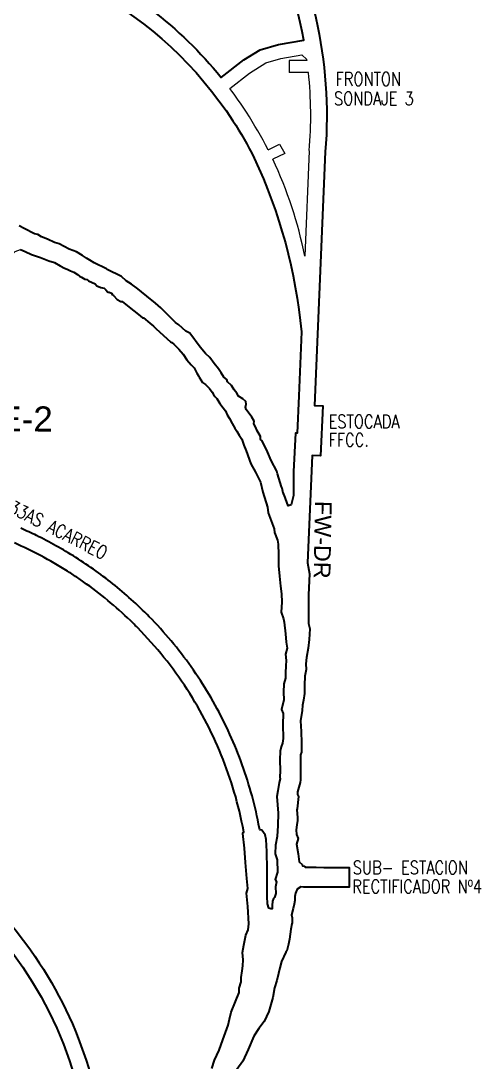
# Model space of a CAD drawing. Header units: millimetres. Extents: x -28 to 1943, y -5245 to 2752.
# Drawn here: x 1796.1 to 1933.8, y -2628 to -2316.4 of the extents above; entities that cross this region are included whole.
import ezdxf

# ---------------------------------------------------------------- set-up
doc = ezdxf.new("R2010")
doc.units = ezdxf.units.MM
doc.styles.add('ARIAL', font='arial.ttf')
doc.styles.add('ROMANS', font='romans.shx', dxfattribs={"width": 0.8})

msp = doc.modelspace()

# ---------------------------------------------------------------- linework, layer by layer
at = {"color": 7, "linetype": 'Continuous'}
for p, q in [((1869.452, -2328.949), (1873.932, -2327.62)), ((1873.932, -2327.62), (1880.131, -2326.554)), ((1880.131, -2326.554), (1881.7, -2327.896)), ((1864.55, -2331.989), (1869.452, -2328.949)), ((1876.36, -2328.183), (1876.36, -2331.783)), ((1881.738, -2328.183), (1876.36, -2328.183)), ((1858.604, -2336.58), (1864.55, -2331.989)), ((1882.161, -2331.783), (1876.36, -2331.783)), ((1882.399, -2355.289), (1881.043, -2386.796))]:
    msp.add_line(p, q, dxfattribs=at)
for p, q in [((1870.068, -2354.931), (1873.527, -2353.227)), ((1873.527, -2353.227), (1875.043, -2356.048)), ((1875.043, -2356.048), (1871.479, -2357.803)), ((1875.517, -2502.285), (1875.752, -2504.04)), ((1875.752, -2504.04), (1875.305, -2505.924)), ((1875.305, -2505.924), (1875.473, -2507.771)), ((1875.473, -2507.771), (1875.41, -2509.393)), ((1875.41, -2509.393), (1875.262, -2511.437)), ((1881.462, -2510.44), (1881.339, -2508.766)), ((1874.818, -2519.56), (1874.074, -2522.447)), ((1874.074, -2522.447), (1874.57, -2523.688)), ((1874.57, -2523.688), (1874.54, -2526.956)), ((1879.822, -2525.832), (1880.247, -2522.728))]:
    msp.add_line(p, q)
at = {"color": 7}
for p, q in [((1875.262, -2511.437), (1875.245, -2513.067)), ((1874.794, -2514.748), (1874.685, -2517.292)), ((1875.245, -2513.067), (1874.794, -2514.748)), ((1874.685, -2517.292), (1874.818, -2519.56)), ((1874.54, -2526.956), (1874.601, -2531.121)), ((1879.937, -2529.02), (1879.822, -2525.832)), ((1874.601, -2531.121), (1874.042, -2533.657)), ((1873.72, -2534.884), (1873.592, -2537.464)), ((1874.042, -2533.657), (1873.72, -2534.884)), ((1879.807, -2540.264), (1879.731, -2535.966)), ((1873.592, -2537.464), (1873.678, -2540.776)), ((1873.678, -2540.776), (1873.552, -2542.665)), ((1879.758, -2543.522), (1879.807, -2540.264)), ((1873.428, -2544.293), (1872.996, -2546.812)), ((1878.926, -2547.062), (1879.681, -2544.312)), ((1879.681, -2544.312), (1879.758, -2543.522)), ((1872.996, -2546.812), (1872.66, -2548.435)), ((1872.66, -2548.435), (1873.059, -2553.465)), ((1873.059, -2553.465), (1872.968, -2557.139)), ((1878.838, -2554.807), (1878.692, -2552.432)), ((1872.968, -2557.139), (1872.779, -2560.458)), ((1878.518, -2558.487), (1878.681, -2556.979)), ((1862.678, -2559.284), (1862.519, -2559.549)), ((1862.519, -2559.549), (1863.068, -2563.959)), ((1869.218, -2559.975), (1868.243, -2558.531)), ((1869.547, -2561.326), (1869.218, -2559.975)), ((1869.75, -2564.889), (1869.547, -2561.326)), ((1872.779, -2560.458), (1872.284, -2563.042)), ((1878.62, -2562.771), (1879.072, -2561.026)), ((1863.068, -2563.959), (1863.356, -2568.246)), ((1872.284, -2563.042), (1872.207, -2565.652)), ((1879.038, -2565.673), (1878.62, -2562.771)), ((1869.803, -2570.287), (1869.75, -2564.889)), ((1872.207, -2565.652), (1872.752, -2567.433)), ((1872.752, -2567.433), (1872.897, -2571.076)), ((1879.367, -2568.021), (1879.038, -2565.673)), ((1863.356, -2568.246), (1863.728, -2573.038)), ((1869.803, -2573.673), (1869.803, -2570.287)), ((1880.274, -2568.846), (1879.367, -2568.021)), ((1884.477, -2569.58), (1881.157, -2569.588)), ((1886.801, -2569.749), (1884.477, -2569.58)), ((1863.728, -2573.038), (1864.068, -2576.048)), ((1869.813, -2578.403), (1869.803, -2573.673)), ((1872.897, -2571.076), (1872.195, -2573.357)), ((1872.195, -2573.357), (1872.575, -2574.036)), ((1872.575, -2574.036), (1872.306, -2575.535)), ((1864.068, -2576.048), (1863.578, -2577.422)), ((1872.306, -2575.535), (1872.423, -2577.502)), ((1878.773, -2576.208), (1879.862, -2575.556)), ((1879.862, -2575.556), (1880.69, -2575.651)), ((1863.578, -2577.422), (1864.007, -2581.44)), ((1869.862, -2580.565), (1869.813, -2578.403)), ((1871.961, -2578.683), (1871.678, -2578.986)), ((1864.007, -2581.44), (1864.284, -2586.61)), ((1870.283, -2581.862), (1869.862, -2580.565)), ((1870.944, -2582.094), (1870.283, -2581.862)), ((1871.32, -2582.052), (1870.944, -2582.094)), ((1871.311, -2581.074), (1871.32, -2582.052)), ((1864.134, -2588.356), (1863.384, -2590.003)), ((1864.284, -2586.61), (1864.134, -2588.356)), ((1863.384, -2590.003), (1862.813, -2592.997)), ((1862.813, -2592.997), (1862.454, -2595.185)), ((1862.454, -2595.185), (1862.667, -2597.374)), ((1862.667, -2597.374), (1862.565, -2599.148)), ((1862.565, -2599.148), (1862.063, -2602.598)), ((1862.044, -2603.911), (1861.385, -2605.859)), ((1862.063, -2602.598), (1862.044, -2603.911)), ((1861.458, -2607.134), (1860.372, -2609.858)), ((1861.385, -2605.859), (1861.458, -2607.134)), ((1860.372, -2609.858), (1859.047, -2613.045)), ((1859.047, -2613.045), (1858.539, -2615.142)), ((1858.187, -2616.941), (1855.43, -2624.384)), ((1858.539, -2615.142), (1858.187, -2616.941)), ((1855.43, -2624.384), (1854.048, -2627.374)), ((1854.048, -2627.374), (1853.288, -2629.852))]:
    msp.add_line(p, q, dxfattribs=at)
at = {"color": 7, "lineweight": 35}
msp.add_lwpolyline([(1866.071, -2281.737), (1858.843, -2281.737), (1858.843, -2278.137), (1864.066, -2278.137), (1854.219, -2260.856, 0.0430958), (1841.748, -2244.974), (1840.458, -2246.18), (1837.974, -2243.434), (1833.982, -2239.743), (1830.489, -2236.566), (1825.916, -2232.652), (1824.596, -2231.176), (1822.518, -2229.656), (1821.837, -2229.286), (1814.204, -2240.778), (1814.204, -2289.033), (1810.129, -2298.26, -0.1195097), (1856.016, -2333.272), (1862.853, -2327.993), (1867.759, -2325.07), (1873.235, -2323.445), (1880.799, -2322.176, 0.0852985)], format="xyb", close=True, dxfattribs=at)
msp.add_lwpolyline([(1866.071, -2281.737), (1858.843, -2281.737), (1858.843, -2278.137), (1864.066, -2278.137), (1854.219, -2260.856, 0.0430958), (1841.748, -2244.974), (1840.458, -2246.18), (1837.974, -2243.434), (1833.982, -2239.743), (1830.489, -2236.566), (1825.916, -2232.652), (1824.596, -2231.176), (1822.518, -2229.656), (1821.837, -2229.286), (1814.204, -2240.778), (1814.204, -2289.033), (1810.129, -2298.26, -0.1195097), (1856.016, -2333.272), (1862.853, -2327.993), (1867.759, -2325.07), (1873.235, -2323.445), (1880.799, -2322.176, 0.0852985)], format="xyb", close=True, dxfattribs=at)
at = {"color": 7, "linetype": 'Continuous', "lineweight": 35}
msp.add_lwpolyline([(1869.451, -2277.997, -0.154513), (1887.189, -2355.589), (1883.925, -2431.432), (1886.423, -2431.54), (1885.778, -2446.526), (1883.28, -2446.418), (1881.896, -2478.551), (1882.428, -2481.882), (1882.157, -2488.174), (1882.204, -2493.299), (1882.153, -2496.713), (1882.569, -2498.27), (1882.324, -2501.495), (1882.049, -2504.113), (1882.049, -2504.113), (1882.049, -2504.113), (1881.536, -2506.88), (1881.339, -2508.766), (1881.462, -2510.44), (1881.088, -2512.499), (1880.998, -2515.131), (1880.933, -2517.656), (1880.669, -2519.63), (1880.403, -2521.144), (1880.247, -2522.728), (1879.822, -2525.832), (1879.937, -2529.02), (1880.117, -2532.395), (1880.077, -2533.28), (1880.124, -2535.166), (1879.731, -2535.966), (1879.807, -2540.264), (1879.758, -2543.522), (1879.681, -2544.312), (1878.926, -2547.062), (1878.913, -2547.87), (1879.205, -2548.436), (1878.826, -2552.164), (1878.692, -2552.432), (1878.838, -2554.807), (1878.854, -2555.69), (1878.681, -2556.979), (1878.518, -2558.487), (1878.553, -2559.825), (1879.072, -2561.026), (1878.62, -2562.771), (1879.038, -2565.673), (1879.367, -2568.021), (1880.274, -2568.846), (1880.352, -2569.198), (1880.884, -2569.374), (1881.163, -2569.514), (1881.157, -2569.588), (1884.477, -2569.58), (1886.801, -2569.749), (1894.29, -2569.749), (1894.29, -2575.651), (1880.69, -2575.651), (1879.862, -2575.556), (1878.773, -2576.208), (1878.287, -2577.431), (1878.053, -2578.372), (1878.044, -2579.636), (1877.868, -2580.698), (1877.6, -2581.982), (1877.125, -2583.923), (1877.246, -2584.82), (1877.241, -2586.239), (1877.147, -2586.552), (1876.891, -2588.193), (1876.482, -2591.143), (1876.209, -2592.701), (1875.643, -2594.69), (1875.439, -2595.103), (1874.073, -2597.884), (1873.619, -2599.731), (1873.168, -2601.459), (1872.678, -2603.563), (1872.045, -2605.761), (1871.456, -2608.677), (1870.261, -2612.852), (1868.877, -2615.793), (1867.33, -2617.906), (1865.787, -2620.199), (1864.158, -2624.17), (1862.51, -2627.683), (1860.689, -2630.144)], format="xyb", dxfattribs=at)
msp.add_lwpolyline([(1869.451, -2277.997, -0.154513), (1887.189, -2355.589), (1883.925, -2431.432), (1886.423, -2431.54), (1885.778, -2446.526), (1883.28, -2446.418), (1881.896, -2478.551), (1882.428, -2481.882), (1882.157, -2488.174), (1882.204, -2493.299), (1882.153, -2496.713), (1882.569, -2498.27), (1882.324, -2501.495), (1882.049, -2504.113), (1882.049, -2504.113), (1882.049, -2504.113), (1881.536, -2506.88), (1881.339, -2508.766), (1881.462, -2510.44), (1881.088, -2512.499), (1880.998, -2515.131), (1880.933, -2517.656), (1880.669, -2519.63), (1880.403, -2521.144), (1880.247, -2522.728), (1879.822, -2525.832), (1879.937, -2529.02), (1880.117, -2532.395), (1880.077, -2533.28), (1880.124, -2535.166), (1879.731, -2535.966), (1879.807, -2540.264), (1879.758, -2543.522), (1879.681, -2544.312), (1878.926, -2547.062), (1878.913, -2547.87), (1879.205, -2548.436), (1878.826, -2552.164), (1878.692, -2552.432), (1878.838, -2554.807), (1878.854, -2555.69), (1878.681, -2556.979), (1878.518, -2558.487), (1878.553, -2559.825), (1879.072, -2561.026), (1878.62, -2562.771), (1879.038, -2565.673), (1879.367, -2568.021), (1880.274, -2568.846), (1880.352, -2569.198), (1880.884, -2569.374), (1881.163, -2569.514), (1881.157, -2569.588), (1884.477, -2569.58), (1886.801, -2569.749), (1894.29, -2569.749), (1894.29, -2575.651), (1880.69, -2575.651), (1879.862, -2575.556), (1878.773, -2576.208), (1878.287, -2577.431), (1878.053, -2578.372), (1878.044, -2579.636), (1877.868, -2580.698), (1877.6, -2581.982), (1877.125, -2583.923), (1877.246, -2584.82), (1877.241, -2586.239), (1877.147, -2586.552), (1876.891, -2588.193), (1876.482, -2591.143), (1876.209, -2592.701), (1875.643, -2594.69), (1875.439, -2595.103), (1874.073, -2597.884), (1873.619, -2599.731), (1873.168, -2601.459), (1872.678, -2603.563), (1872.045, -2605.761), (1871.456, -2608.677), (1870.261, -2612.852), (1868.877, -2615.793), (1867.33, -2617.906), (1865.787, -2620.199), (1864.158, -2624.17), (1862.51, -2627.683), (1860.689, -2630.144)], format="xyb", dxfattribs=at)
at = {"color": 7, "lineweight": 35}
for points in [[(1763.079, -2292.782, -0.2496155), (1859.55, -2346.261, -0.0273997), (1865.943, -2357.41, -0.0860833), (1880.067, -2409.458), (1879.244, -2428.574), (1878.763, -2439.753), (1878.323, -2439.734), (1877.672, -2451.199), (1877.698, -2454.543), (1877.633, -2458.365), (1877.028, -2461.201), (1876.061, -2461.467), (1874.891, -2458.227), (1874.625, -2457.711), (1874.254, -2456.191), (1874.142, -2455.85), (1872.872, -2451.91), (1872.729, -2451.101), (1871.049, -2447.893), (1869.934, -2445.385), (1868.323, -2442.021), (1867.797, -2441.653), (1867.837, -2440.722), (1866.708, -2438.885), (1866.459, -2438.077), (1865.841, -2436.939), (1865.91, -2436.118), (1865.263, -2434.934), (1863.519, -2432.664), (1863.32, -2432.016), (1863.493, -2431.037), (1863.399, -2430.273), (1862.523, -2429.465), (1861.237, -2428.655), (1860.694, -2427.821), (1859.972, -2426.765), (1859.095, -2425.499), (1857.957, -2424.341), (1857.704, -2423.725), (1856.893, -2423.015), (1856.044, -2421.706), (1855.232, -2420.541), (1853.957, -2418.943), (1852.629, -2417.134), (1851.393, -2415.903), (1849.767, -2413.975), (1846.698, -2409.824), (1845.526, -2409.242), (1843.366, -2407.34), (1842.355, -2406.605), (1838.053, -2402.272), (1836.462, -2400.867), (1833.807, -2398.788), (1832.239, -2397.42), (1831.081, -2396.576), (1829.273, -2395.125), (1827.634, -2394.135), (1826.268, -2392.88), (1821.952, -2390.809), (1821.739, -2390.575), (1818.041, -2388.774), (1816.801, -2388.02), (1815.731, -2387.365), (1815.159, -2386.989), (1814.556, -2386.631), (1812.814, -2385.523), (1810.642, -2384.7), (1807.586, -2383.049), (1806.201, -2382.702), (1804.077, -2381.734), (1802.291, -2380.955), (1801.187, -2380.259), (1800.206, -2380.056), (1797.184, -2378.538), (1795.652, -2377.736)], [(1763.079, -2292.782, -0.2496155), (1859.55, -2346.261, -0.0273997), (1865.943, -2357.41, -0.0860833), (1880.067, -2409.458), (1879.244, -2428.574), (1878.763, -2439.753), (1878.323, -2439.734), (1877.672, -2451.199), (1877.698, -2454.543), (1877.633, -2458.365), (1877.028, -2461.201), (1876.061, -2461.467), (1874.891, -2458.227), (1874.625, -2457.711), (1874.254, -2456.191), (1874.142, -2455.85), (1872.872, -2451.91), (1872.729, -2451.101), (1871.049, -2447.893), (1869.934, -2445.385), (1868.323, -2442.021), (1867.797, -2441.653), (1867.837, -2440.722), (1866.708, -2438.885), (1866.459, -2438.077), (1865.841, -2436.939), (1865.91, -2436.118), (1865.263, -2434.934), (1863.519, -2432.664), (1863.32, -2432.016), (1863.493, -2431.037), (1863.399, -2430.273), (1862.523, -2429.465), (1861.237, -2428.655), (1860.694, -2427.821), (1859.972, -2426.765), (1859.095, -2425.499), (1857.957, -2424.341), (1857.704, -2423.725), (1856.893, -2423.015), (1856.044, -2421.706), (1855.232, -2420.541), (1853.957, -2418.943), (1852.629, -2417.134), (1851.393, -2415.903), (1849.767, -2413.975), (1846.698, -2409.824), (1845.526, -2409.242), (1843.366, -2407.34), (1842.355, -2406.605), (1838.053, -2402.272), (1836.462, -2400.867), (1833.807, -2398.788), (1832.239, -2397.42), (1831.081, -2396.576), (1829.273, -2395.125), (1827.634, -2394.135), (1826.268, -2392.88), (1821.952, -2390.809), (1821.739, -2390.575), (1818.041, -2388.774), (1816.801, -2388.02), (1815.731, -2387.365), (1815.159, -2386.989), (1814.556, -2386.631), (1812.814, -2385.523), (1810.642, -2384.7), (1807.586, -2383.049), (1806.201, -2382.702), (1804.077, -2381.734), (1802.291, -2380.955), (1801.187, -2380.259), (1800.206, -2380.056), (1797.184, -2378.538), (1795.652, -2377.736)], [(1275.504, -2542.982), (1700.319, -2542.982, -0.040644), (1720.107, -2544.759, -0.0728563), (1753.83, -2555.794, -0.0657817), (1780.423, -2573.719, -0.0760023), (1804.103, -2602.145, -0.1522222), (1821.477, -2672.881)], [(1275.504, -2542.982), (1700.319, -2542.982, -0.040644), (1720.107, -2544.759, -0.0728563), (1753.83, -2555.794, -0.0657817), (1780.423, -2573.719, -0.0760023), (1804.103, -2602.145, -0.1522222), (1821.477, -2672.881)], [(1594.34, -2550.382), (1596.94, -2547.782), (1699.254, -2547.782, -0.3729132), (1815.698, -2648.565, -0.0616838)], [(1594.34, -2550.382), (1596.94, -2547.782), (1699.254, -2547.782, -0.3729132), (1815.698, -2648.565, -0.0616838)]]:
    msp.add_lwpolyline(points, format="xyb", dxfattribs=at)
at = {"color": 7, "linetype": 'Continuous'}
for points in [[(1863.604, -2343.715, 0.0177915), (1858.604, -2336.58, 0.0177915)], [(1863.604, -2343.715, 0.0177915), (1858.604, -2336.58, 0.0177915)], [(1870.068, -2354.931, 0.0264447), (1863.604, -2343.715)], [(1870.068, -2354.931, 0.0264447), (1863.604, -2343.715)], [(1881.043, -2386.796, 0.0626004), (1871.479, -2357.803, 0.0626004)], [(1881.043, -2386.796, 0.0626004), (1871.479, -2357.803, 0.0626004)]]:
    msp.add_lwpolyline(points, format="xyb", dxfattribs=at)
msp.add_lwpolyline([(1792.113, -2391.375), (1793.325, -2386.608), (1794.437, -2385.365), (1796.003, -2384.811), (1797.387, -2385.385), (1799.345, -2386.269), (1802.051, -2387.146), (1804.518, -2388.134), (1806.235, -2388.726), (1807.926, -2389.682), (1809.181, -2390.389), (1809.996, -2390.648), (1811.02, -2391.135), (1811.966, -2391.616), (1813.037, -2392.236), (1813.648, -2392.729), (1814.315, -2393.103), (1815.284, -2393.637), (1815.842, -2393.718), (1816.393, -2394.169), (1818.355, -2395.086), (1818.836, -2395.694), (1820.036, -2396.157), (1821.03, -2396.377)])
msp.add_lwpolyline([(1792.113, -2391.375), (1793.325, -2386.608), (1794.437, -2385.365), (1796.003, -2384.811), (1797.387, -2385.385), (1799.345, -2386.269), (1802.051, -2387.146), (1804.518, -2388.134), (1806.235, -2388.726), (1807.926, -2389.682), (1809.181, -2390.389), (1809.996, -2390.648), (1811.02, -2391.135), (1811.966, -2391.616), (1813.037, -2392.236), (1813.648, -2392.729), (1814.315, -2393.103), (1815.284, -2393.637), (1815.842, -2393.718), (1816.393, -2394.169), (1818.355, -2395.086), (1818.836, -2395.694), (1820.036, -2396.157), (1821.03, -2396.377)])
at = {"color": 7, "lineweight": 35}
for points in [[(1796.003, -2384.811), (1797.387, -2385.385), (1799.345, -2386.269), (1802.051, -2387.146), (1804.518, -2388.134), (1806.235, -2388.726), (1807.926, -2389.682), (1809.181, -2390.389), (1809.996, -2390.648), (1811.02, -2391.135), (1811.966, -2391.616), (1813.037, -2392.236), (1813.648, -2392.729), (1814.315, -2393.103), (1815.284, -2393.637), (1815.842, -2393.718), (1816.393, -2394.169), (1818.355, -2395.086), (1818.836, -2395.694), (1820.036, -2396.157), (1821.03, -2396.377), (1821.521, -2396.832), (1822.142, -2397.575), (1822.526, -2397.601), (1823.253, -2397.837), (1823.512, -2398.335), (1823.876, -2398.585), (1824.92, -2399.756), (1826.06, -2400.334), (1826.467, -2400.392), (1827.548, -2401.236), (1829.931, -2403.149), (1831.375, -2404.193), (1832.505, -2405.261), (1832.807, -2405.278), (1834.671, -2406.851), (1835.827, -2407.72), (1836.602, -2408.489), (1840.875, -2412.387), (1841.321, -2412.642), (1841.893, -2413.125), (1843.351, -2414.576), (1844.675, -2416.109), (1845.808, -2417.782), (1847.124, -2419.265), (1847.977, -2420.195), (1848.786, -2421.762), (1849.277, -2422.579), (1849.515, -2423.023), (1850.426, -2424.62), (1851.415, -2425.153), (1852.563, -2426.429), (1853.318, -2427.502), (1853.783, -2428.167), (1854.164, -2428.743), (1854.733, -2429.361), (1855.641, -2430.887), (1856.692, -2432.175), (1857.36, -2433.079), (1857.851, -2434.254), (1858.521, -2435.345), (1859.31, -2436.829), (1860.122, -2438.3), (1860.754, -2439.14), (1861.459, -2440.332), (1862.207, -2441.549), (1862.812, -2443.375), (1863.537, -2445.015), (1864.967, -2448.935), (1866.277, -2451.383), (1867.827, -2454.449), (1868.513, -2457.447), (1869.925, -2461.868), (1870.057, -2463.549), (1871.935, -2468.338), (1872.038, -2469.46), (1872.932, -2471.753), (1873.053, -2472.984), (1873.152, -2476.079), (1873.194, -2478.321), (1873.168, -2479.459), (1873.463, -2482.554), (1873.778, -2485.493), (1874.06, -2487.837), (1874.233, -2490.332), (1874.016, -2493.292), (1874.643, -2495.336), (1874.892, -2496.296), (1875.288, -2499.797), (1875.517, -2502.285), (1875.752, -2504.04), (1875.305, -2505.924), (1875.473, -2507.771), (1875.41, -2509.393), (1875.262, -2511.437), (1875.245, -2513.067), (1874.794, -2514.748), (1874.685, -2517.292), (1874.818, -2519.56), (1874.074, -2522.447), (1874.57, -2523.688), (1874.54, -2526.956), (1874.601, -2531.121), (1874.379, -2532.504), (1874.042, -2533.657), (1873.72, -2534.884), (1873.592, -2537.464), (1873.678, -2540.776), (1873.552, -2542.665), (1873.671, -2543.162), (1873.428, -2544.293), (1872.996, -2546.812), (1872.66, -2548.435), (1873.059, -2553.465), (1872.968, -2557.139), (1872.779, -2560.458), (1872.284, -2563.042), (1872.207, -2565.652), (1872.752, -2567.433), (1872.897, -2571.076), (1872.195, -2573.357), (1872.575, -2574.036), (1872.306, -2575.535), (1872.423, -2577.502), (1872.339, -2577.829), (1871.961, -2578.683), (1871.678, -2578.986), (1871.445, -2579.83), (1871.311, -2581.074), (1871.32, -2582.052), (1870.944, -2582.094), (1870.283, -2581.862), (1869.862, -2580.565), (1869.813, -2578.403), (1869.803, -2573.673), (1869.803, -2570.287), (1869.75, -2564.889), (1869.547, -2561.326), (1869.218, -2559.975), (1868.243, -2558.531), (1867.64, -2558.471), (1867.265, -2556.747), (1866.998, -2555.462), (1866.743, -2554.264), (1866.475, -2553.068), (1866.196, -2551.875), (1865.904, -2550.684), (1865.601, -2549.497), (1865.285, -2548.313), (1864.958, -2547.132), (1864.619, -2545.954), (1864.269, -2544.78), (1863.907, -2543.609), (1863.532, -2542.442), (1863.147, -2541.279), (1862.75, -2540.12), (1862.341, -2538.965), (1861.92, -2537.814), (1861.488, -2536.667), (1861.045, -2535.525), (1860.59, -2534.387), (1860.124, -2533.253), (1859.646, -2532.125), (1859.158, -2531.001), (1858.657, -2529.882), (1858.146, -2528.769), (1857.624, -2527.66), (1857.09, -2526.557), (1856.546, -2525.459), (1855.99, -2524.367), (1855.424, -2523.28), (1854.847, -2522.199), (1854.259, -2521.124), (1853.66, -2520.054), (1853.051, -2518.991), (1852.431, -2517.934), (1851.8, -2516.883), (1851.159, -2515.839), (1850.508, -2514.801), (1849.846, -2513.77), (1849.174, -2512.745), (1848.491, -2511.727), (1847.799, -2510.716), (1847.096, -2509.712), (1846.383, -2508.715), (1845.661, -2507.725), (1844.928, -2506.743), (1844.186, -2505.768), (1843.434, -2504.8), (1842.672, -2503.84), (1841.901, -2502.888), (1841.121, -2501.943), (1840.331, -2501.007), (1839.531, -2500.078), (1838.723, -2499.157), (1837.905, -2498.244), (1837.078, -2497.34), (1836.242, -2496.444), (1835.397, -2495.556), (1834.543, -2494.677), (1833.878, -2494.007), (1833.211, -2493.345), (1832.542, -2492.691), (1831.872, -2492.044), (1831.199, -2491.404), (1830.524, -2490.771), (1829.848, -2490.146), (1829.168, -2489.528), (1828.487, -2488.916), (1827.802, -2488.312), (1827.115, -2487.714), (1826.426, -2487.122), (1825.733, -2486.537), (1825.037, -2485.958), (1824.338, -2485.386), (1823.636, -2484.819), (1822.931, -2484.259), (1822.222, -2483.704), (1821.51, -2483.155), (1820.794, -2482.612), (1820.074, -2482.074), (1819.35, -2481.542), (1818.623, -2481.015)], [(1796.003, -2384.811), (1797.387, -2385.385), (1799.345, -2386.269), (1802.051, -2387.146), (1804.518, -2388.134), (1806.235, -2388.726), (1807.926, -2389.682), (1809.181, -2390.389), (1809.996, -2390.648), (1811.02, -2391.135), (1811.966, -2391.616), (1813.037, -2392.236), (1813.648, -2392.729), (1814.315, -2393.103), (1815.284, -2393.637), (1815.842, -2393.718), (1816.393, -2394.169), (1818.355, -2395.086), (1818.836, -2395.694), (1820.036, -2396.157), (1821.03, -2396.377), (1821.521, -2396.832), (1822.142, -2397.575), (1822.526, -2397.601), (1823.253, -2397.837), (1823.512, -2398.335), (1823.876, -2398.585), (1824.92, -2399.756), (1826.06, -2400.334), (1826.467, -2400.392), (1827.548, -2401.236), (1829.931, -2403.149), (1831.375, -2404.193), (1832.505, -2405.261), (1832.807, -2405.278), (1834.671, -2406.851), (1835.827, -2407.72), (1836.602, -2408.489), (1840.875, -2412.387), (1841.321, -2412.642), (1841.893, -2413.125), (1843.351, -2414.576), (1844.675, -2416.109), (1845.808, -2417.782), (1847.124, -2419.265), (1847.977, -2420.195), (1848.786, -2421.762), (1849.277, -2422.579), (1849.515, -2423.023), (1850.426, -2424.62), (1851.415, -2425.153), (1852.563, -2426.429), (1853.318, -2427.502), (1853.783, -2428.167), (1854.164, -2428.743), (1854.733, -2429.361), (1855.641, -2430.887), (1856.692, -2432.175), (1857.36, -2433.079), (1857.851, -2434.254), (1858.521, -2435.345), (1859.31, -2436.829), (1860.122, -2438.3), (1860.754, -2439.14), (1861.459, -2440.332), (1862.207, -2441.549), (1862.812, -2443.375), (1863.537, -2445.015), (1864.967, -2448.935), (1866.277, -2451.383), (1867.827, -2454.449), (1868.513, -2457.447), (1869.925, -2461.868), (1870.057, -2463.549), (1871.935, -2468.338), (1872.038, -2469.46), (1872.932, -2471.753), (1873.053, -2472.984), (1873.152, -2476.079), (1873.194, -2478.321), (1873.168, -2479.459), (1873.463, -2482.554), (1873.778, -2485.493), (1874.06, -2487.837), (1874.233, -2490.332), (1874.016, -2493.292), (1874.643, -2495.336), (1874.892, -2496.296), (1875.288, -2499.797), (1875.517, -2502.285), (1875.752, -2504.04), (1875.305, -2505.924), (1875.473, -2507.771), (1875.41, -2509.393), (1875.262, -2511.437), (1875.245, -2513.067), (1874.794, -2514.748), (1874.685, -2517.292), (1874.818, -2519.56), (1874.074, -2522.447), (1874.57, -2523.688), (1874.54, -2526.956), (1874.601, -2531.121), (1874.379, -2532.504), (1874.042, -2533.657), (1873.72, -2534.884), (1873.592, -2537.464), (1873.678, -2540.776), (1873.552, -2542.665), (1873.671, -2543.162), (1873.428, -2544.293), (1872.996, -2546.812), (1872.66, -2548.435), (1873.059, -2553.465), (1872.968, -2557.139), (1872.779, -2560.458), (1872.284, -2563.042), (1872.207, -2565.652), (1872.752, -2567.433), (1872.897, -2571.076), (1872.195, -2573.357), (1872.575, -2574.036), (1872.306, -2575.535), (1872.423, -2577.502), (1872.339, -2577.829), (1871.961, -2578.683), (1871.678, -2578.986), (1871.445, -2579.83), (1871.311, -2581.074), (1871.32, -2582.052), (1870.944, -2582.094), (1870.283, -2581.862), (1869.862, -2580.565), (1869.813, -2578.403), (1869.803, -2573.673), (1869.803, -2570.287), (1869.75, -2564.889), (1869.547, -2561.326), (1869.218, -2559.975), (1868.243, -2558.531), (1867.64, -2558.471), (1867.265, -2556.747), (1866.998, -2555.462), (1866.743, -2554.264), (1866.475, -2553.068), (1866.196, -2551.875), (1865.904, -2550.684), (1865.601, -2549.497), (1865.285, -2548.313), (1864.958, -2547.132), (1864.619, -2545.954), (1864.269, -2544.78), (1863.907, -2543.609), (1863.532, -2542.442), (1863.147, -2541.279), (1862.75, -2540.12), (1862.341, -2538.965), (1861.92, -2537.814), (1861.488, -2536.667), (1861.045, -2535.525), (1860.59, -2534.387), (1860.124, -2533.253), (1859.646, -2532.125), (1859.158, -2531.001), (1858.657, -2529.882), (1858.146, -2528.769), (1857.624, -2527.66), (1857.09, -2526.557), (1856.546, -2525.459), (1855.99, -2524.367), (1855.424, -2523.28), (1854.847, -2522.199), (1854.259, -2521.124), (1853.66, -2520.054), (1853.051, -2518.991), (1852.431, -2517.934), (1851.8, -2516.883), (1851.159, -2515.839), (1850.508, -2514.801), (1849.846, -2513.77), (1849.174, -2512.745), (1848.491, -2511.727), (1847.799, -2510.716), (1847.096, -2509.712), (1846.383, -2508.715), (1845.661, -2507.725), (1844.928, -2506.743), (1844.186, -2505.768), (1843.434, -2504.8), (1842.672, -2503.84), (1841.901, -2502.888), (1841.121, -2501.943), (1840.331, -2501.007), (1839.531, -2500.078), (1838.723, -2499.157), (1837.905, -2498.244), (1837.078, -2497.34), (1836.242, -2496.444), (1835.397, -2495.556), (1834.543, -2494.677), (1833.878, -2494.007), (1833.211, -2493.345), (1832.542, -2492.691), (1831.872, -2492.044), (1831.199, -2491.404), (1830.524, -2490.771), (1829.848, -2490.146), (1829.168, -2489.528), (1828.487, -2488.916), (1827.802, -2488.312), (1827.115, -2487.714), (1826.426, -2487.122), (1825.733, -2486.537), (1825.037, -2485.958), (1824.338, -2485.386), (1823.636, -2484.819), (1822.931, -2484.259), (1822.222, -2483.704), (1821.51, -2483.155), (1820.794, -2482.612), (1820.074, -2482.074), (1819.35, -2481.542), (1818.623, -2481.015)], [(1853.288, -2629.852), (1854.048, -2627.374), (1855.43, -2624.384), (1856.568, -2621.279), (1858.187, -2616.941), (1858.539, -2615.142), (1859.047, -2613.045), (1860.372, -2609.858), (1861.458, -2607.134), (1861.385, -2605.859), (1862.044, -2603.911), (1862.063, -2602.598), (1862.287, -2600.653), (1862.565, -2599.148), (1862.667, -2597.374), (1862.454, -2595.185), (1862.813, -2592.997), (1863.384, -2590.003), (1864.134, -2588.356), (1864.284, -2586.61), (1864.007, -2581.44), (1863.578, -2577.422), (1864.068, -2576.048), (1863.728, -2573.038), (1863.356, -2568.246), (1863.068, -2563.959), (1862.519, -2559.549), (1862.678, -2559.284), (1862.829, -2559.199), (1862.496, -2557.442), (1862.17, -2555.84), (1861.842, -2554.341), (1861.504, -2552.896), (1861.15, -2551.463), (1860.778, -2550.034), (1860.388, -2548.61), (1859.98, -2547.191), (1859.555, -2545.778), (1859.111, -2544.37), (1858.65, -2542.967), (1858.172, -2541.571), (1857.676, -2540.18), (1857.162, -2538.796), (1856.632, -2537.418), (1856.084, -2536.048), (1855.519, -2534.684), (1854.937, -2533.327), (1854.337, -2531.978), (1853.721, -2530.637), (1853.088, -2529.303), (1852.439, -2527.977), (1851.772, -2526.66), (1851.09, -2525.351), (1850.39, -2524.051), (1849.675, -2522.76), (1848.944, -2521.477), (1848.196, -2520.204), (1847.433, -2518.941), (1846.653, -2517.687), (1845.859, -2516.443), (1845.048, -2515.209), (1844.222, -2513.986), (1843.381, -2512.772), (1842.525, -2511.57), (1841.653, -2510.379), (1840.767, -2509.198), (1839.866, -2508.029), (1838.95, -2506.871), (1838.02, -2505.724), (1837.075, -2504.59), (1836.117, -2503.467), (1835.144, -2502.356), (1834.158, -2501.258), (1833.157, -2500.172), (1832.144, -2499.099), (1831.117, -2498.038)], [(1853.288, -2629.852), (1854.048, -2627.374), (1855.43, -2624.384), (1856.568, -2621.279), (1858.187, -2616.941), (1858.539, -2615.142), (1859.047, -2613.045), (1860.372, -2609.858), (1861.458, -2607.134), (1861.385, -2605.859), (1862.044, -2603.911), (1862.063, -2602.598), (1862.287, -2600.653), (1862.565, -2599.148), (1862.667, -2597.374), (1862.454, -2595.185), (1862.813, -2592.997), (1863.384, -2590.003), (1864.134, -2588.356), (1864.284, -2586.61), (1864.007, -2581.44), (1863.578, -2577.422), (1864.068, -2576.048), (1863.728, -2573.038), (1863.356, -2568.246), (1863.068, -2563.959), (1862.519, -2559.549), (1862.678, -2559.284), (1862.829, -2559.199), (1862.496, -2557.442), (1862.17, -2555.84), (1861.842, -2554.341), (1861.504, -2552.896), (1861.15, -2551.463), (1860.778, -2550.034), (1860.388, -2548.61), (1859.98, -2547.191), (1859.555, -2545.778), (1859.111, -2544.37), (1858.65, -2542.967), (1858.172, -2541.571), (1857.676, -2540.18), (1857.162, -2538.796), (1856.632, -2537.418), (1856.084, -2536.048), (1855.519, -2534.684), (1854.937, -2533.327), (1854.337, -2531.978), (1853.721, -2530.637), (1853.088, -2529.303), (1852.439, -2527.977), (1851.772, -2526.66), (1851.09, -2525.351), (1850.39, -2524.051), (1849.675, -2522.76), (1848.944, -2521.477), (1848.196, -2520.204), (1847.433, -2518.941), (1846.653, -2517.687), (1845.859, -2516.443), (1845.048, -2515.209), (1844.222, -2513.986), (1843.381, -2512.772), (1842.525, -2511.57), (1841.653, -2510.379), (1840.767, -2509.198), (1839.866, -2508.029), (1838.95, -2506.871), (1838.02, -2505.724), (1837.075, -2504.59), (1836.117, -2503.467), (1835.144, -2502.356), (1834.158, -2501.258), (1833.157, -2500.172), (1832.144, -2499.099), (1831.117, -2498.038)]]:
    msp.add_lwpolyline(points, dxfattribs=at)
at = {"color": 7, "linetype": 'Continuous'}
for start, end in [(7.51861, 7.64942), (355.3104, 5.88396)]:
    msp.add_arc((1755.776, -2344.808), 127.055, start, end, dxfattribs=at)
at = {"color": 7, "lineweight": 35}
for points, knots in [([(1812.626, -2476.978), (1808.51, -2474.386), (1804.725, -2472.283), (1799.344, -2469.658), (1797.833, -2468.958), (1796.142, -2468.217)], [165.658094, 165.658094, 165.658094, 165.658094, 178.3694635, 178.3694635, 183.2626304, 183.2626304, 183.2626304, 183.2626304]), ([(1815.82, -2484.912), (1814.565, -2484.016), (1813.71, -2483.424), (1811.885, -2482.195), (1810.912, -2481.561), (1810.061, -2481.024)], [158.5569555, 158.5569555, 158.5569555, 158.5569555, 161.7362366, 161.7362366, 165.2902313, 165.2902313, 165.2902313, 165.2902313]), ([(1831.117, -2498.038), (1830.535, -2497.447), (1830.13, -2497.043), (1825.401, -2492.38), (1820.748, -2488.455), (1815.82, -2484.912)], [137.7205232, 137.7205232, 137.7205232, 137.7205232, 139.4702196, 139.4702196, 158.0430755, 158.0430755, 158.0430755, 158.0430755])]:
    msp.add_open_spline(points, degree=3, knots=knots, dxfattribs=at)
for points in [[(1810.061, -2481.024), (1804.757, -2477.699), (1799.638, -2474.99), (1794.221, -2472.616)], [(1818.623, -2481.015), (1816.59, -2479.567), (1814.574, -2478.211), (1812.626, -2476.978)]]:
    msp.add_open_spline(points, degree=3, dxfattribs=at)

# ---------------------------------------------------------------- texts
at = {"color": 7, "linetype": 'Continuous', "style": 'ROMANS', "width": 0.8}
for s, p in [('FRONTON', (1890.252, -2335.76)), ('SONDAJE 3', (1889.788, -2341.57)), ('ESTOCADA', (1888.179, -2438.259)), ('FFCC.', (1888.179, -2443.755)), ('SUB- ESTACION', (1895.434, -2571.733)), ('RECTIFICADOR Nº4', (1895.246, -2577.387))]:
    msp.add_text(s, height=4, dxfattribs=at).set_placement(p)
at = {"color": 1, "style": 'ARIAL'}
msp.add_text('EXTENSION FW BLOQUE-2', height=7.5, rotation=359.9022, dxfattribs=at).set_placement((1670.061, -2439.027))
at = {"color": 254, "style": 'ROMANS', "width": 0.8}
msp.add_text('XC-33AS ACARREO', height=4, rotation=333.22094, dxfattribs=at).set_placement((1783.902, -2459.143))
at = {"color": 7, "linetype": 'Continuous', "style": 'ARIAL'}
msp.add_text('FW-DR', height=5, rotation=268.95885, dxfattribs=at).set_placement((1884.122, -2459.978))

doc.saveas('drawing.dxf')
